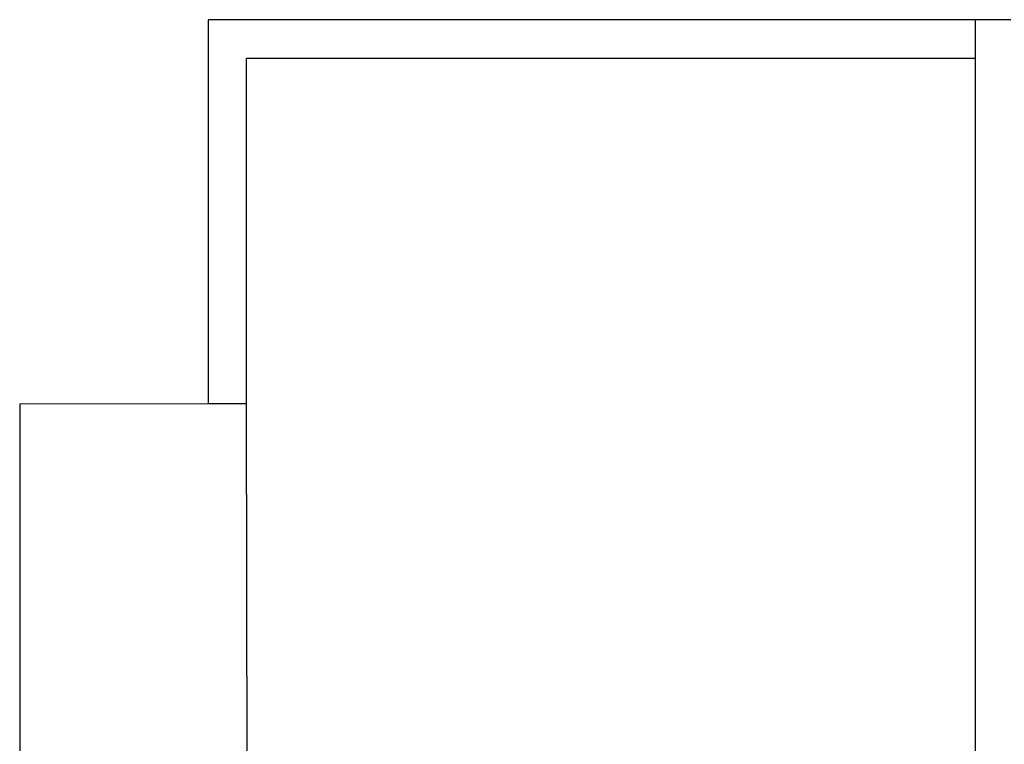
# Model space of a CAD drawing. Header units: metres. Extents: x -39 to 21688, y -24 to 9022.
# Drawn here: x 301.014 to 303.58, y 44.409 to 46.297 of the extents above; entities that cross this region are included whole.
import ezdxf

# ---------------------------------------------------------------- set-up
doc = ezdxf.new("R2010")
doc.units = ezdxf.units.M
doc.header["$MEASUREMENT"] = 0
for name, color, linetype in [('AR-CALLES', 4, 'Continuous'), ('AR-MOBILIRIO', 1, 'Continuous'), ('AR-MUROS', 6, 'Continuous')]:
    doc.layers.add(name, color=color, linetype=linetype)

# ---------------------------------------------------------------- blocks, each defined once
blk = doc.blocks.new('AR-MOB. RECEPCION')
at = {"layer": 'AR-MOBILIRIO', "extrusion": (5.25001e-07, -5.22836e-07, 1)}
for p, q in [((-0.5947, 2.835, 0), (-0.004, 2.8359, 0)), ((-0.0046, 2.8359, 0), (-0.0002, 0.1339, 0))]:
    blk.add_line(p, q, dxfattribs=at)
at = {"layer": 'AR-MOBILIRIO', "extrusion": (-1.60905e-07, -3.9026e-07, 1)}
blk.add_line((-0.5947, 2.835, 0), (-0.5947, -2.8519, 0), dxfattribs=at)

msp = doc.modelspace()

# ---------------------------------------------------------------- linework, layer by layer
at = {"layer": 'AR-MUROS'}
msp.add_line((307.50483, 46.29698), (303.50483, 46.29698), dxfattribs=at)
for points in [[(303.50483, 46.29698), (301.50483, 46.29698), (301.50483, 46.19698)], [(301.50483, 46.29698), (301.50483, 45.29698), (301.60483, 45.29698), (301.60483, 46.19698)], [(303.50483, 35.54888), (303.50483, 46.29698)], [(301.60483, 46.19698), (303.50483, 46.19698)]]:
    msp.add_lwpolyline(points, dxfattribs=at)

# ---------------------------------------------------------------- block references
at = {"layer": 'AR-CALLES', "rotation": 359.9998818690886}
msp.add_blockref('AR-MOB. RECEPCION', (301.60881, 42.46106, 0), dxfattribs=at)

doc.saveas('drawing.dxf')
